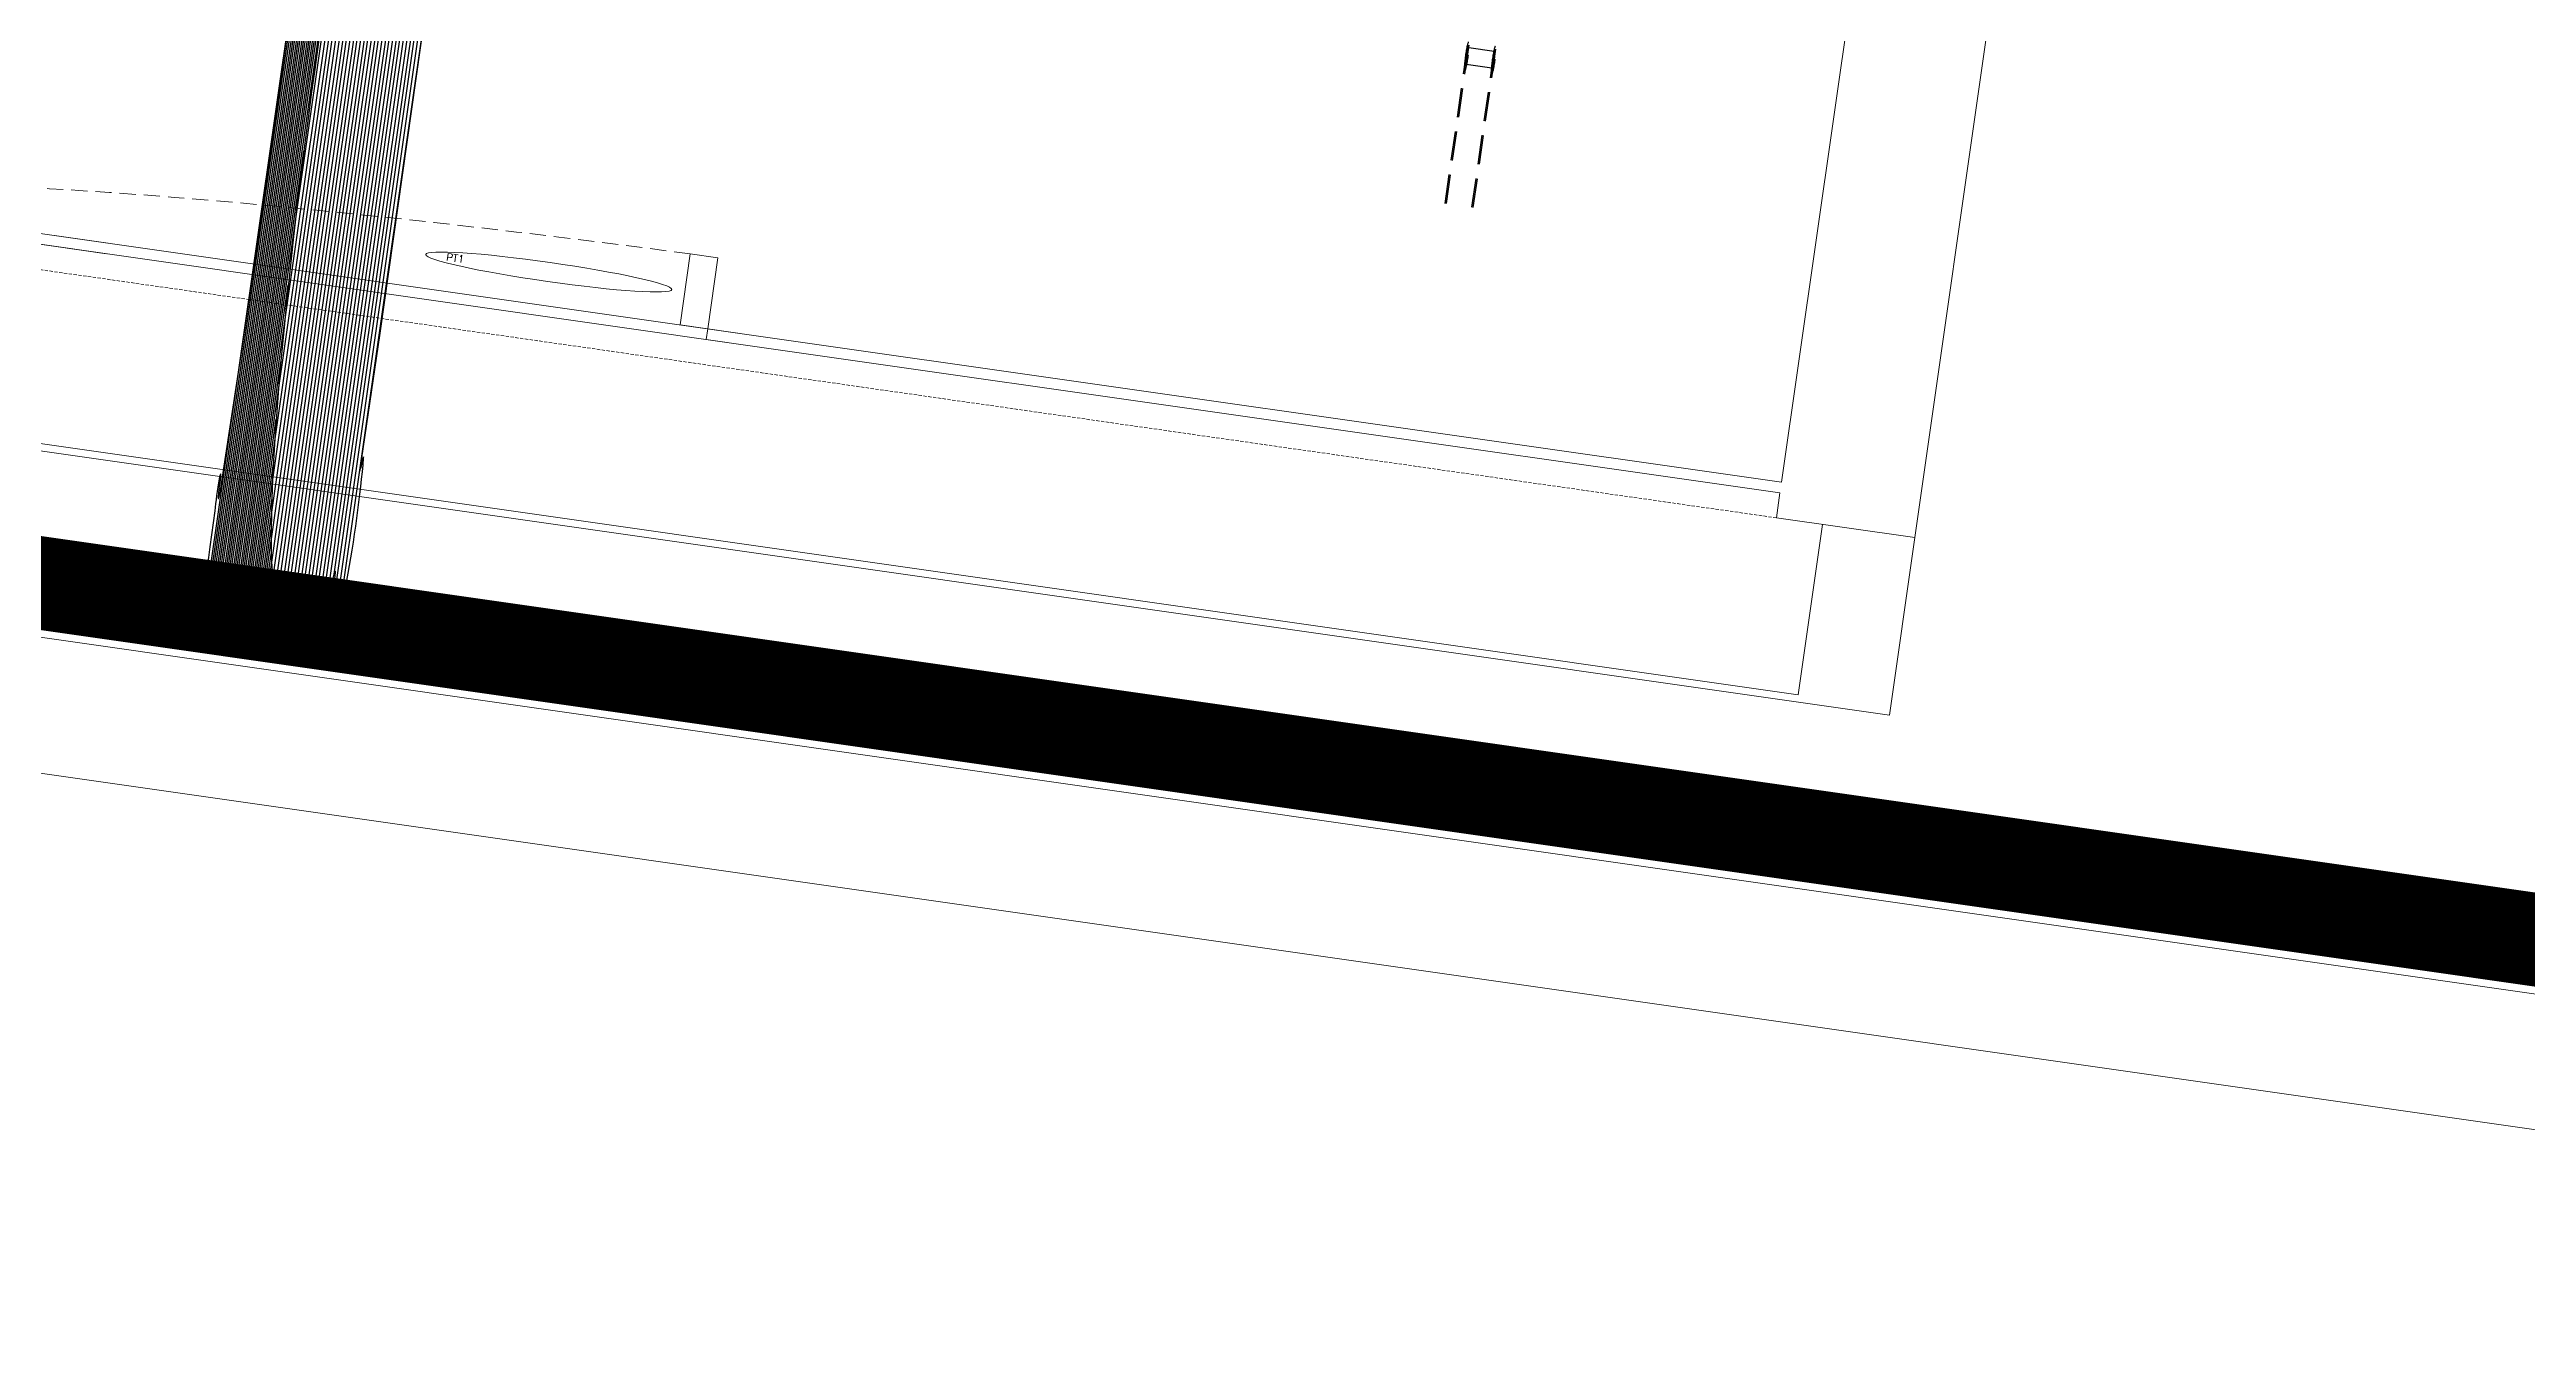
# Model space of a CAD drawing. Header units: millimetres. Extents: x -361192058 to 101130107379, y -14071650034 to 19218552450.
# Drawn here: x -135186.4 to -135028.5, y 44145.4 to 44228.1 of the extents above; entities that cross this region are included whole.
import ezdxf
from ezdxf.enums import TextEntityAlignment as Align

# ---------------------------------------------------------------- set-up
doc = ezdxf.new("R2010")
doc.units = ezdxf.units.MM
doc.header["$LTSCALE"] = 0.5
doc.linetypes.add('HIDDEN', pattern=[0.375, 0.25, -0.125])
doc.linetypes.add('HIDDEN2', pattern=[0.1875, 0.125, -0.0625])
for name, color, linetype in [('02', 2, 'Continuous'), ('08', 8, 'Continuous'), ('ARCO', 7, 'HIDDEN2'), ('DIVERSOS', 4, 'Continuous'), ('ESQUADRIAS', 3, 'Continuous'), ('MOBIL-I', 251, 'Continuous'), ('parede', 2, 'Continuous'), ('PISO', 8, 'Continuous')]:
    doc.layers.add(name, color=color, linetype=linetype)
doc.styles.get("Standard").update_dxf_attribs({"font": 'txt.shx', "height": 0.12})

# ---------------------------------------------------------------- blocks, each defined once
blk = doc.blocks.new('A2')
at = {"color": 8}
for p, q in [((0.895, -2.027), (0.895, -0.7276)), ((0.545, -2), (0.545, -0.7544)), ((0.595, -2), (0.595, -0.7505)), ((0.645, -2), (0.645, -0.7467)), ((0.695, -2), (0.695, -0.7429)), ((0.745, -2), (0.745, -0.7391)), ((0.795, -1.985), (0.795, -0.7352)), ((0.845, -2.0217), (0.845, -0.7314)), ((0.195, -2), (0.195, -0.7811)), ((0.245, -2), (0.245, -0.7773)), ((0.295, -2), (0.295, -0.7735)), ((0.345, -2), (0.345, -0.7697)), ((0.395, -2), (0.395, -0.7658)), ((0.445, -2), (0.445, -0.762)), ((0.495, -2), (0.495, -0.7582)), ((-0.155, -2), (-0.155, -0.8079)), ((-0.13, -0.8438), (-0.13, -0.8079)), ((-0.105, -2), (-0.105, -0.8041)), ((-0.08, -0.8236), (-0.08, -0.8041)), ((-0.055, -2), (-0.055, -0.8002)), ((-0.005, -2), (-0.005, -0.7964)), ((0.045, -2), (0.045, -0.7926)), ((0.095, -2), (0.095, -0.7888)), ((0.145, -2), (0.145, -0.7849)), ((0.945, -2.0358), (0.945, -0.7964)), ((-0.455, -2), (-0.455, -0.8308)), ((-0.43, -1.1361), (-0.43, -0.8308)), ((-0.405, -2), (-0.405, -0.827)), ((-0.38, -1.0514), (-0.38, -0.827)), ((-0.355, -2), (-0.355, -0.8232)), ((-0.33, -0.9891), (-0.33, -0.8232)), ((-0.305, -2), (-0.305, -0.8194)), ((-0.28, -0.9404), (-0.28, -0.8194)), ((-0.255, -2), (-0.255, -0.8155)), ((-0.23, -0.9011), (-0.23, -0.8155)), ((-0.205, -2), (-0.205, -0.8117)), ((-0.18, -0.8694), (-0.18, -0.8117)), ((-0.555, -2), (-0.555, -0.8566)), ((-0.53, -2), (-0.53, -0.8566)), ((-0.505, -2), (-0.505, -0.8429)), ((-0.48, -1.283), (-0.48, -0.8429)), ((-0.655, -2), (-0.655, -0.8877)), ((-0.63, -2), (-0.63, -0.8877)), ((-0.605, -2), (-0.605, -0.8716)), ((-0.58, -2), (-0.58, -0.8716)), ((-0.705, -2), (-0.705, -0.9051)), ((-0.68, -2), (-0.68, -0.9051)), ((-0.805, -2.015), (-0.805, -0.9438)), ((-0.78, -2.015), (-0.78, -0.9438)), ((-0.755, -2), (-0.755, -0.9238)), ((-0.73, -2), (-0.73, -0.9238)), ((-0.855, -2.0453), (-0.855, -0.9652)), ((-0.83, -2.0453), (-0.83, -0.9652)), ((-0.93, -2.0331), (-0.93, -0.988)), ((-0.905, -2.0331), (-0.905, -0.988)), ((-0.88, -2.0331), (-0.88, -0.988)), ((-0.955, -2.0331), (-0.955, -1.2363)), ((-0.48, -2), (-0.48, -1.5323)), ((-0.43, -2), (-0.43, -1.6792)), ((-0.38, -2), (-0.38, -1.7639)), ((-0.33, -2), (-0.33, -1.8261)), ((-0.28, -2), (-0.28, -1.8749)), ((-0.23, -2), (-0.23, -1.9142)), ((-0.18, -2), (-0.18, -1.9459)), ((-0.13, -2), (-0.13, -1.9715)), ((-0.08, -2), (-0.08, -1.9917))]:
    blk.add_line(p, q, dxfattribs=at)
blk.add_lwpolyline([(-0.95, -0.7864), (-0.95, 0), (0.95, 0), (0.95, -0.5116)])
for points in [[(-0.4937, -0.1271, 0.14715), (-0.7437, -0.1021, 0.124017), (-0.6737, -0.3221, 8.542003)], [(-0.1887, -0.3771, 0.115099), (-0.1437, -0.1071, 0.202892), (-0.5437, -0.1421, 4.019894)], [(0.3563, -0.1271, 0.14715), (0.1063, -0.1021, 0.124017), (0.1763, -0.3221, 8.542003)], [(0.6613, -0.3771, 0.115099), (0.7063, -0.1071, 0.202892), (0.3063, -0.1421, 4.019894)], [(-0.6937, -0.2771, 0.09902), (-0.7437, -0.5021, 0.169064), (-0.4337, -0.3971, -0.343387)], [(-0.5537, -0.4521, 0.112206), (-0.1437, -0.5021, 0.070755), (-0.2037, -0.2971, -1.551943)], [(0.1563, -0.2771, 0.09902), (0.1063, -0.5021, 0.169064), (0.4163, -0.3971, -0.343387)], [(0.2963, -0.4521, 0.112206), (0.7063, -0.5021, 0.070755), (0.6463, -0.2971, -1.551943)], [(-0.2692, -0.7939, 0.075988), (-0.9427, -1.0061, -0.502824), (-0.9784, -0.9878, -0.142549), (-0.9692, -0.9109, -0.066811), (-0.981, -0.8335, -0.328343), (-0.9467, -0.7851), (-0.4192, -0.6109, -0.025749), (0.9573, -0.5114, -0.334099), (0.9818, -0.5287, -0.185174), (0.975, -0.6509, -0.187316), (0.982, -0.7142, -0.311124), (0.9734, -0.7216), (-0.4842, -0.8331)], [(-0.9427, -1.0061), (-0.96, -1.33), (-0.95, -1.485), (-0.955, -1.755), (-0.97, -1.89), (-0.975, -1.915, -1.132782), (-0.99, -1.91, 0.98261), (-1.01, -1.9, 0.32203), (-1.005, -1.935), (-1.005, -1.975, 0.439902), (-0.945, -2.03, -0.126697), (-0.885, -2.04, 0.376451), (-0.805, -2.015, -0.344872), (-0.765, -2), (0.755, -2, 0.181335), (0.795, -1.985, -0.809524), (0.815, -2, 0.220339), (0.815, -2.025), (0.86, -2.02), (0.935, -2.035, 0.501823), (0.985, -1.99, 0.315909), (0.975, -1.855, 0.473766), (0.97, -1.855, -0.12128), (0.95, -1.87), (0.955, -1.72), (0.95, -1.4), (0.955, -1.225), (0.9441, -0.7247)]]:
    blk.add_lwpolyline(points, format="xyb")
for points in [[(-0.4387, -0.4771, -0.804152), (-0.4937, -0.2571, -0.132344), (-0.1487, -0.1321, -0.042249)], [(0.4113, -0.4771, -0.804152), (0.3563, -0.2571, -0.132344), (0.7013, -0.1321, -0.042249)], [(0.6742, -0.5256, -0.289881), (0.7012, -0.7503, 10.034941)], [(0.4402, -0.5463, -0.26737), (0.4937, -0.7722, -7.474594)], [(-0.414, -0.61, -0.337543), (-0.3491, -0.8188, -6.119059)], [(-0.3702, -0.6025, -0.348871), (-0.2917, -0.8128, -6.119059)], [(-0.4161, -0.8227, -0.081114), (0.9793, -0.655, -24.776446)], [(-0.9692, -0.9109, -0.10864), (0.4143, -0.7327, -11.759975)], [(-0.8449, -0.7515, -0.424879), (-0.772, -0.9305, 6.281867)], [(-0.055, -2, -0.838761), (0.095, -0.7888, -0.295511)]]:
    blk.add_lwpolyline(points, format="xyb", dxfattribs=at)
blk = doc.blocks.new('ESCADA')
at = {"layer": '08', "linetype": 'HIDDEN'}
for p, q in [((-0.22, 0.91), (-0.22, 0.6222)), ((-0.2, 0.91), (-0.2, 0.6222)), ((0.2, 0.91), (0.2, 0.6222)), ((0.22, 0.91), (0.22, 0.6222)), ((-0.2, 0.7422), (0.2, 0.7422)), ((-0.2, 0.7222), (0.2, 0.7222)), ((-0.22, 0.6222), (-0.2, 0.6222)), ((0.2, 0.6222), (0.22, 0.6222))]:
    blk.add_line(p, q, dxfattribs=at)
for points in [[(-0.21, 0.7222, 1), (-0.21, 0.7422, 1)], [(0.21, 0.7222, -1), (0.21, 0.7422, -1)]]:
    blk.add_lwpolyline(points, format="xyb", close=True, dxfattribs=at)
for centre in [(-0.21, 0.7322), (0.21, 0.7322)]:
    blk.add_circle(centre, 0.0175, dxfattribs=at)
for radius, start, end in [(0.37, 126.4837, 53.5163), (0.35, 128.9448, 51.0552)]:
    blk.add_arc((0, 0.35), radius, start, end, dxfattribs=at)
blk = doc.blocks.new('APROVADO QUADRA 21.2 MBVII')
at = {"layer": '02', "lineweight": 18}
blk.add_lwpolyline([(4738.2722, 2433.8925), (4799.4722, 2433.8925), (4799.4722, 2478.4425), (4738.2722, 2478.4425)], close=True, dxfattribs=at)
at = {"layer": '02', "lineweight": 18, "const_width": 0.1}
blk.add_lwpolyline([(4739.0222, 2434.6425), (4798.7222, 2434.6425), (4798.7222, 2477.6925), (4739.0222, 2477.6925)], close=True, dxfattribs=at)
at = {"layer": '02', "lineweight": 18}
blk.add_lwpolyline([(4738.2722, 2433.8925), (4736.3972, 2433.8925), (4736.3972, 2453.3925), (4738.2722, 2455.2675), (4739.0222, 2455.2675)], dxfattribs=at)
at = {"layer": '08', "color": 8, "linetype": 'HIDDEN2', "lineweight": 18, "ltscale": 0.2}
blk.add_line((4743.3453, 2443.1416), (4743.3453, 2436.4416), dxfattribs=at)
at = {"layer": 'ARCO', "color": 8, "lineweight": 18}
blk.add_arc((4743.7327, 2437.4886), 1.1222, 7.5018, 84.2431, dxfattribs=at)
at = {"layer": 'ESQUADRIAS', "color": 8, "lineweight": 18}
for points in [[(4743.8453, 2437.6351), (4744.8453, 2437.6351), (4744.8453, 2437.6051), (4743.8453, 2437.6051), (4743.8453, 2437.6351)], [(4743.8453, 2437.5551), (4743.8453, 2437.6051), (4743.6953, 2437.6051), (4743.6953, 2437.5551)]]:
    blk.add_lwpolyline(points, dxfattribs=at)
at = {"layer": 'parede', "color": 8, "lineweight": 18}
for p, q in [((4743.6953, 2438.2551), (4743.6953, 2439.5578)), ((4743.8453, 2438.2551), (4743.8453, 2439.5578)), ((4743.6953, 2436.4416), (4743.6953, 2437.5551)), ((4743.8453, 2436.4416), (4743.8453, 2437.5551)), ((4743.6953, 2436.4416), (4743.3453, 2436.4416)), ((4743.3453, 2436.4416), (4743.3453, 2436.2916)), ((4750.8453, 2436.4416), (4743.8453, 2436.4416)), ((4768.3453, 2436.2916), (4743.3453, 2436.2916))]:
    blk.add_line(p, q, dxfattribs=at)
at = {"layer": 'PISO', "color": 8, "lineweight": 18}
for p, q in [((4740.8453, 2436.2916), (4740.8453, 2443.2916)), ((4740.9453, 2436.3916), (4740.9453, 2443.1916)), ((4743.6953, 2438.6551), (4743.6953, 2437.5551)), ((4743.8453, 2438.6689), (4743.8453, 2437.5551)), ((4743.3453, 2436.3916), (4740.9453, 2436.3916)), ((4743.3453, 2436.2916), (4740.8453, 2436.2916))]:
    blk.add_line(p, q, dxfattribs=at)
blk.add_circle((4744.3157, 2437.7826), 0.1333, dxfattribs=at)
at = {"layer": '08', "color": 8, "lineweight": 18, "xscale": 0.9, "yscale": 0.9, "zscale": 0.9, "rotation": 89.99999999999997}
blk.add_blockref('ESCADA', (4757.6643, 2436.8259), dxfattribs=at)
at = {"layer": 'MOBIL-I', "color": 8, "lineweight": 18, "xscale": 0.9823274998925626, "yscale": 0.9823274998925626, "zscale": 0.9823274998925626, "rotation": 270}
blk.add_blockref('A2', (4765.0453, 2438.0248), dxfattribs=at)
at = {"color": 0, "lineweight": 13, "flags": 8}
for p in [(4700.7247, 2280.1125), (4699.5738, 2277.8964), (4702.3546, 2276.195), (4703.6722, 2274.085), (4699.8445, 2272.2194), (4703.0488, 2270.137), (4703.0877, 2267.9803), (4700.6523, 2261.5216), (4700.7007, 2257.1593)]:
    blk.add_attdef('NIVEL', p, '', height=0.075, dxfattribs=at)
for rotation, width, p in [(90, 0.8, (4700.8205, 2275.7521)), (270, 0.6, (4703.8437, 2274.9021)), (90, 0.8, (4701.5575, 2268.5021)), (180, 0.6, (4651.1817, 2236.1931))]:
    blk.add_attdef('$PORTA', text='', height=0.09, rotation=rotation, dxfattribs=dict(at, width=width)).set_placement(p, align=Align.MIDDLE)
for p in [(4654.176, 2240.463), (4648.499, 2240.1923), (4637.8012, 2239.3845), (4633.4388, 2239.3361), (4656.3921, 2239.3121), (4652.4746, 2237.6822), (4646.4166, 2236.988), (4644.2598, 2236.9491), (4650.3646, 2236.3646)]:
    blk.add_attdef('NIVEL', p, '', height=0.075, rotation=270, dxfattribs=at)
at = {"color": 0, "lineweight": 13, "width": 0.8, "flags": 8}
for p in [(4652.0317, 2239.2163), (4644.7817, 2238.4793)]:
    blk.add_attdef('$PORTA', text='', height=0.09, dxfattribs=at).set_placement(p, align=Align.MIDDLE)
at = {"layer": 'DIVERSOS', "color": 8, "lineweight": 18, "insert": (4744.3744, 2437.8935), "char_height": 0.10106, "width": 0.373078, "attachment_point": 1, "rotation": 270}
blk.add_mtext('{\\C3;PT1}', dxfattribs=at)

msp = doc.modelspace()

# ---------------------------------------------------------------- block references
at = {"layer": '02', "color": 0, "lineweight": 30, "xscale": -4.574818403918471, "yscale": -59.40450511825884, "zscale": 4.574818403918471, "rotation": 261.8606972171988}
msp.add_blockref('APROVADO QUADRA 21.2 MBVII', (5129.041, 2225.201), dxfattribs=at)

doc.saveas('drawing.dxf')
